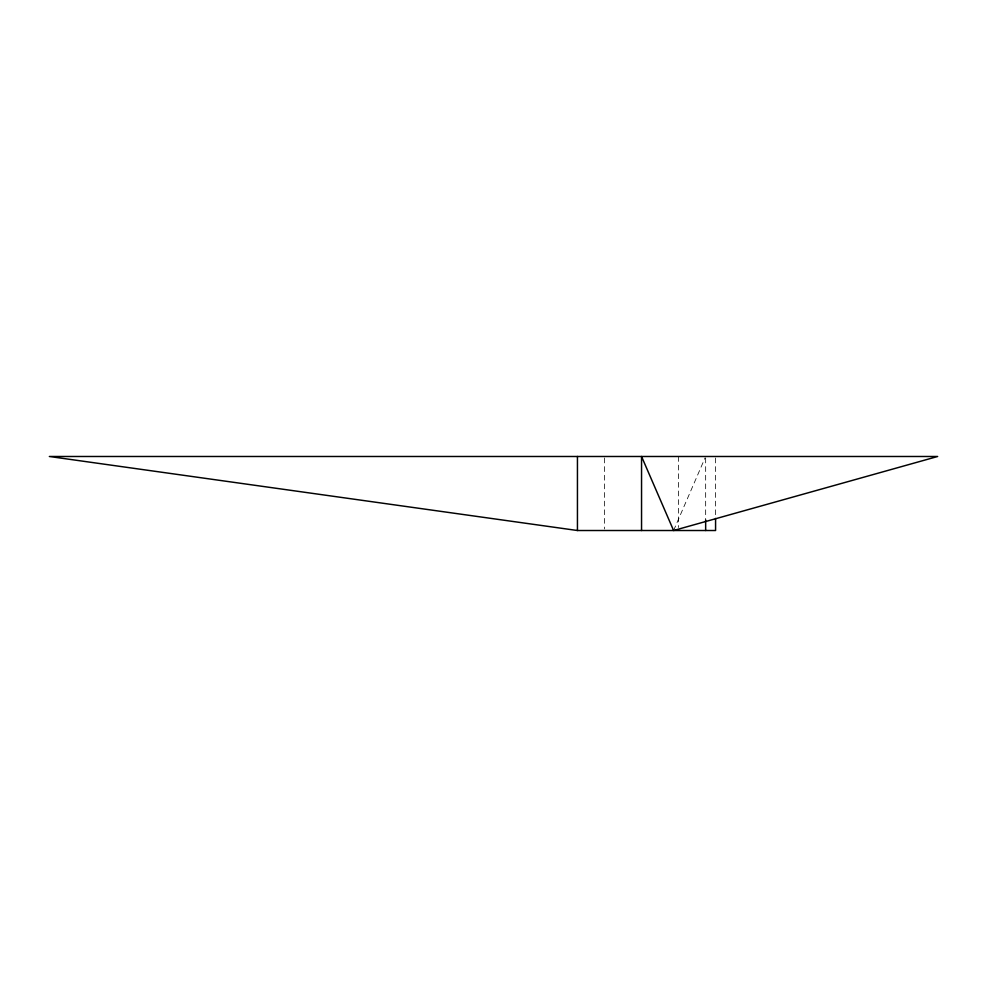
<?xml version="1.0" encoding="UTF-8"?>
<svg xmlns="http://www.w3.org/2000/svg" width="987" height="987" viewBox="0 0 987 987"><rect width="100%" height="100%" fill="white"/><g stroke="black" fill="none" stroke-linecap="round" stroke-linejoin="round"><path stroke-width="0.74" stroke-dasharray="4.93 3.7" d="M673.603 530.512L705.051 457.882M715.575 457.993L715.575 516.917M705.656 457.993L705.656 519.939M678.562 456.487L678.562 527.49M604.537 457.993L604.537 529.007"/><path stroke-width="1.48" d="M641.55 530.512L641.55 456.487L673.603 530.512L937.65 456.487L49.35 456.487L577.444 530.512L715.575 530.512L715.575 518.422M705.656 519.939L705.656 530.512M577.444 456.487L577.444 530.512"/></g></svg>
